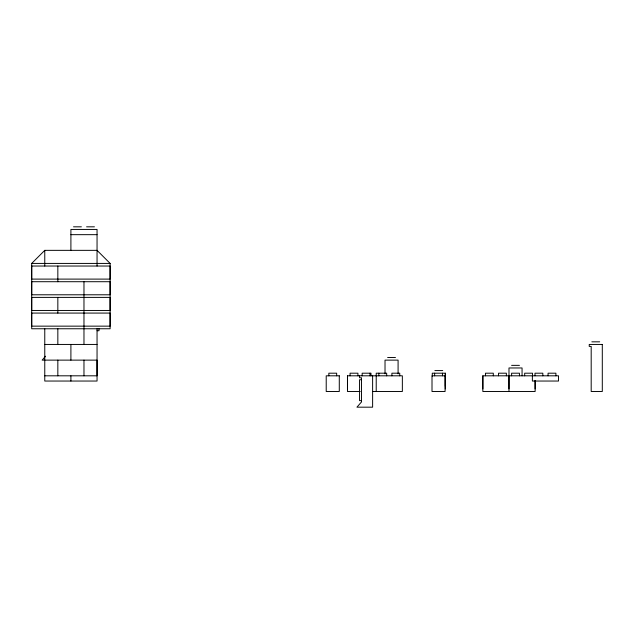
<?xml version="1.0" encoding="UTF-8"?>
<svg xmlns="http://www.w3.org/2000/svg" width="634" height="634" viewBox="0 0 634 634"><rect width="100%" height="100%" fill="white"/><g stroke="black" fill="none" stroke-linecap="round" stroke-linejoin="round"><path stroke-width="0.95" d="M347.472 388.88L347.472 375.811L402.352 375.811L402.352 391.495L372.951 391.495M445.337 386.264L445.337 373.196L432.269 373.196L432.269 376.136M482.846 388.88L482.846 375.811L558.514 375.811L558.514 381.042L532.378 381.042L532.378 375.811M508.983 388.88L508.983 375.811M535.128 388.88L535.128 380.479M45.585 356.205L42.153 360.128L97.05 360.128L97.05 375.811L44.768 375.811M31.7 263.419L44.768 250.351L97.05 250.351L110.118 263.419L110.118 328.761L31.7 328.761L31.7 263.419L110.118 263.419M73.52 226.821L81.366 226.821M86.589 226.821L94.434 226.821M70.905 234.667L97.05 234.667M97.05 330.726L99.007 330.726L99.007 328.761M591.847 341.829L599.685 341.829M44.768 344.444L97.05 344.444M387.628 357.513L395.473 357.513M511.598 365.358L519.444 365.358M434.884 370.581L442.722 370.581M361.507 379.734L359.549 379.734L359.549 400.64L361.507 400.64M360.207 391.495L347.472 391.495L347.472 375.811M555.899 375.811L555.899 373.196L548.061 373.196L548.061 375.811M542.831 375.811L542.831 373.196L534.993 373.196L534.993 375.811M535.128 380.709L535.128 391.495L482.846 391.495L482.846 375.811M532.512 375.811L532.512 373.196L524.667 373.196L524.667 375.811M522.059 375.811L522.059 367.966L508.983 367.966L508.983 391.495M519.444 375.811L519.444 373.196L511.598 373.196L511.598 375.811M506.376 375.811L506.376 373.196L498.53 373.196L498.53 375.811M493.307 375.811L493.307 373.196L485.462 373.196L485.462 375.811M445.337 373.196L445.337 388.88M442.461 373.196L442.461 375.811M434.623 373.196L434.623 375.811M399.745 375.811L399.745 373.196L391.899 373.196L391.899 375.811M398.089 373.854L398.089 360.128L385.02 360.128L385.02 373.854M386.677 375.811L386.677 373.196L376.224 373.196L376.216 391.495M378.831 373.196L378.831 375.811M372.618 375.811L372.618 407.179L356.934 407.179L361.507 401.948L361.507 377.769L359.549 377.769L359.549 375.811M370.993 375.811L370.993 373.196L362.157 373.196L362.157 375.811M370.002 373.196L370.002 375.811M357.925 375.811L357.925 373.196L350.079 373.196L350.079 375.811M336.67 375.811L336.67 373.196L328.832 373.196L328.832 375.811M97.05 266.034L97.05 229.437L70.905 229.437L70.905 250.351M97.05 328.761L97.05 381.042L44.768 381.042L44.768 328.761M83.973 281.71L83.973 344.444M83.973 360.128L83.973 375.811M70.905 344.444L70.905 360.128M70.905 375.811L70.905 381.042M57.837 266.034L57.837 281.71M57.837 297.394L57.837 313.077M57.837 328.761L57.837 344.444M57.837 360.128L57.837 375.811M44.768 250.351L44.768 266.034M31.7 313.077L31.7 326.145L110.118 326.145L110.118 313.077L31.7 313.077M31.7 297.394L31.7 310.462L110.118 310.462L110.118 297.394L31.7 297.394M31.7 281.71L31.7 294.786L110.118 294.786L110.118 281.71L31.7 281.71M31.7 266.034L31.7 279.103L110.118 279.103L110.118 266.034L31.7 266.034M602.3 344.444L589.232 344.444L589.232 346.402L591.189 346.402L591.189 391.495L602.3 391.495L602.3 344.444M339.285 375.811L326.217 375.811L326.217 391.495L339.285 391.495L339.285 375.811M445.076 375.811L432.008 375.811L432.008 391.495L445.076 391.495L445.076 375.811"/></g></svg>
